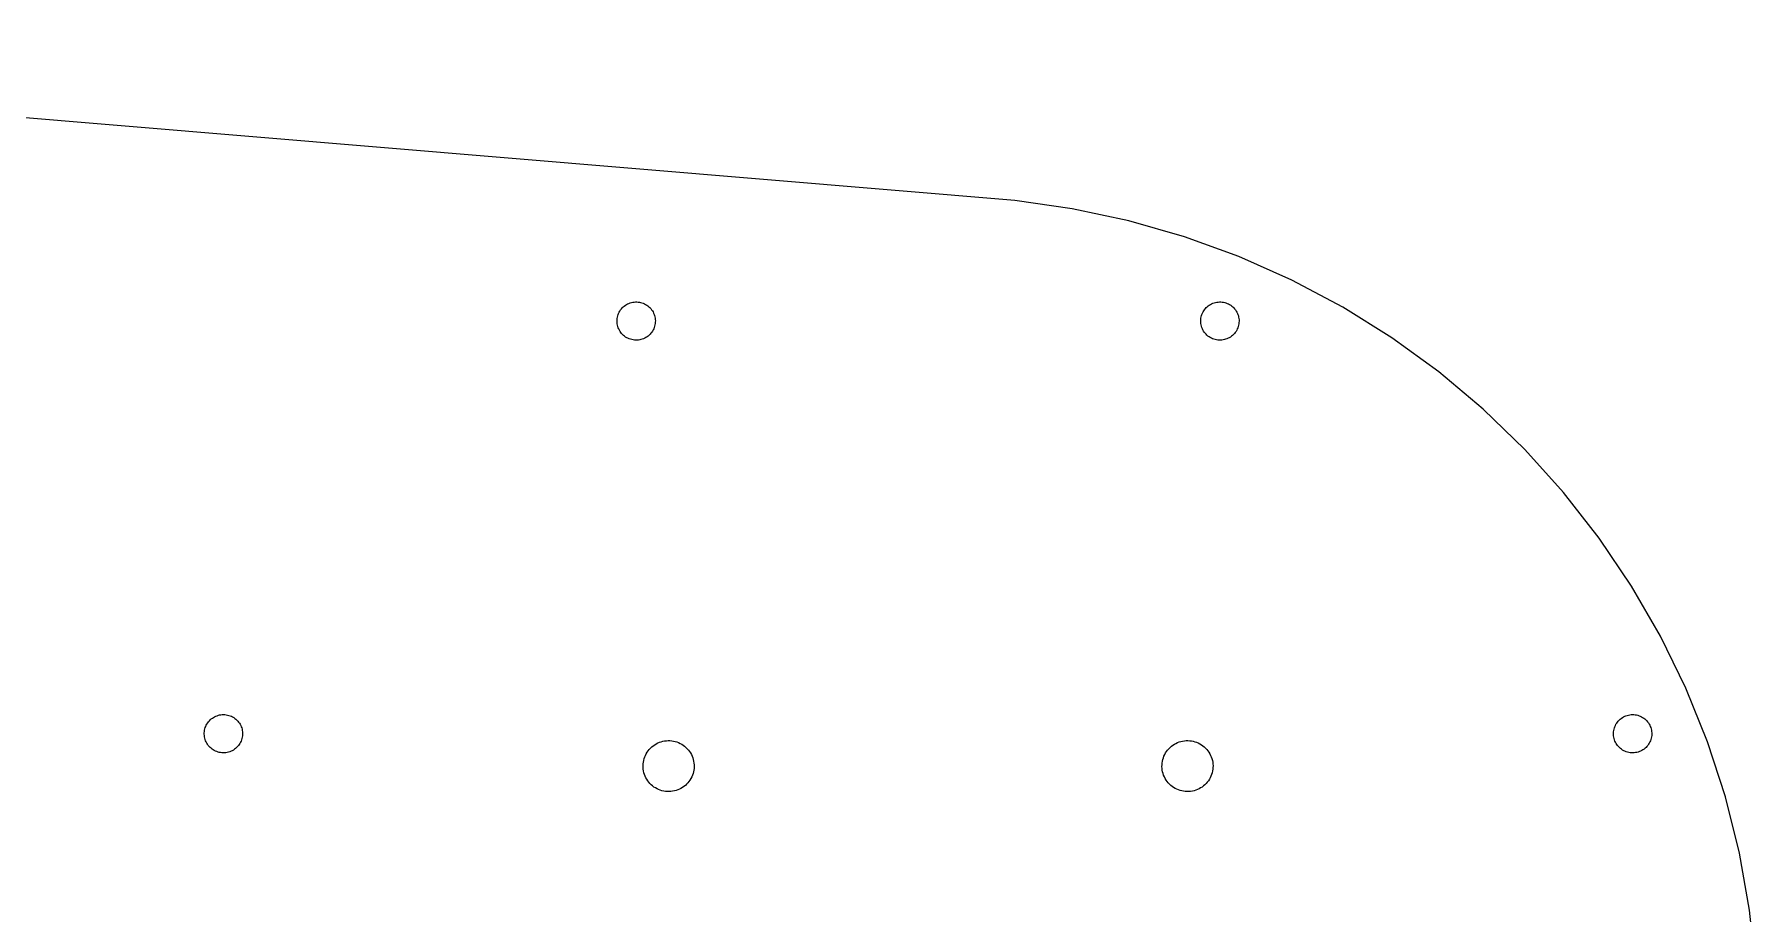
# Model space of a CAD drawing. Header units: metres. Extents: x -408 to 65, y -65 to 78.
# Drawn here: x -70 to 64.8, y 8.8 to 77.7 of the extents above; entities that cross this region are included whole.
import ezdxf

# ---------------------------------------------------------------- set-up
doc = ezdxf.new("R2010")
doc.units = ezdxf.units.M

msp = doc.modelspace()

# ---------------------------------------------------------------- linework, layer by layer
for p, q in [((6.79434, 64.6439), (-148.728, 77.6713)), ((11.2871, 64.0125), (6.79434, 64.6439)), ((15.7249, 63.0692), (11.2871, 64.0125)), ((20.0861, 61.8187), (15.7249, 63.0692)), ((24.3494, 60.2669), (20.0861, 61.8187)), ((28.4941, 58.4216), (24.3494, 60.2669)), ((32.5, 56.2916), (28.4941, 58.4216)), ((-23.344, 56.6308), (-23.2436, 56.6605)), ((-23.2436, 56.6605), (-23.1414, 56.6832)), ((-23.1414, 56.6832), (-23.0378, 56.6987)), ((-23.0378, 56.6987), (-22.9335, 56.7069)), ((-22.9335, 56.7069), (-22.8288, 56.7078)), ((-22.8288, 56.7078), (-22.7243, 56.7014)), ((-22.7243, 56.7014), (-22.6205, 56.6877)), ((-22.6205, 56.6877), (-22.5179, 56.6669)), ((-22.5179, 56.6669), (-22.417, 56.6389)), ((22.417, 56.6389), (22.5179, 56.6669)), ((22.5179, 56.6669), (22.6205, 56.6877)), ((22.6205, 56.6877), (22.7243, 56.7014)), ((22.7243, 56.7014), (22.8288, 56.7078)), ((22.8288, 56.7078), (22.9335, 56.7069)), ((22.9335, 56.7069), (23.0378, 56.6987)), ((23.0378, 56.6987), (23.1414, 56.6832)), ((23.1414, 56.6832), (23.2436, 56.6605)), ((23.2436, 56.6605), (23.344, 56.6308)), ((-24.368, 55.1952), (-24.3652, 55.2999)), ((-24.3652, 55.2999), (-24.3552, 55.4041)), ((-24.3552, 55.4041), (-24.3379, 55.5074)), ((-24.3379, 55.5074), (-24.3135, 55.6092)), ((-24.3135, 55.6092), (-24.282, 55.709)), ((-24.282, 55.709), (-24.2436, 55.8064)), ((-24.2436, 55.8064), (-24.1985, 55.9009)), ((-24.1985, 55.9009), (-24.147, 55.9921)), ((-24.147, 55.9921), (-24.0892, 56.0794)), ((-24.0892, 56.0794), (-24.0255, 56.1624)), ((-24.0255, 56.1624), (-23.9561, 56.2408)), ((-23.9561, 56.2408), (-23.8814, 56.3142)), ((-23.8814, 56.3142), (-23.8018, 56.3822)), ((-23.8018, 56.3822), (-23.7176, 56.4445)), ((-23.7176, 56.4445), (-23.6293, 56.5008)), ((-23.6293, 56.5008), (-23.5373, 56.5507)), ((-23.5373, 56.5507), (-23.4421, 56.5941)), ((-23.4421, 56.5941), (-23.344, 56.6308)), ((-22.417, 56.6389), (-22.3183, 56.6039)), ((-22.3183, 56.6039), (-22.2223, 56.5622)), ((-22.2223, 56.5622), (-22.1294, 56.5139)), ((-22.1294, 56.5139), (-22.0401, 56.4592)), ((-22.0401, 56.4592), (-21.9549, 56.3983)), ((-21.9549, 56.3983), (-21.8741, 56.3318)), ((-21.8741, 56.3318), (-21.7982, 56.2597)), ((-21.7982, 56.2597), (-21.7274, 56.1825)), ((-21.7274, 56.1825), (-21.6622, 56.1006)), ((-21.6622, 56.1006), (-21.6029, 56.0143)), ((-21.6029, 56.0143), (-21.5498, 55.9241)), ((-21.5498, 55.9241), (-21.5031, 55.8304)), ((-21.5031, 55.8304), (-21.463, 55.7336)), ((-21.463, 55.7336), (-21.4298, 55.6343)), ((-21.4298, 55.6343), (-21.4036, 55.533)), ((-21.4036, 55.533), (-21.3845, 55.43)), ((-21.3845, 55.43), (-21.3727, 55.326)), ((-21.3727, 55.326), (-21.3681, 55.2214)), ((21.3681, 55.2214), (21.3727, 55.326)), ((21.3727, 55.326), (21.3845, 55.43)), ((21.3845, 55.43), (21.4036, 55.533)), ((21.4036, 55.533), (21.4298, 55.6343)), ((21.4298, 55.6343), (21.463, 55.7336)), ((21.463, 55.7336), (21.5031, 55.8304)), ((21.5031, 55.8304), (21.5498, 55.9241)), ((21.5498, 55.9241), (21.6029, 56.0143)), ((21.6029, 56.0143), (21.6622, 56.1006)), ((21.6622, 56.1006), (21.7274, 56.1825)), ((21.7274, 56.1825), (21.7982, 56.2597)), ((21.7982, 56.2597), (21.8741, 56.3318)), ((21.8741, 56.3318), (21.9549, 56.3983)), ((21.9549, 56.3983), (22.0401, 56.4592)), ((22.0401, 56.4592), (22.1294, 56.5139)), ((22.1294, 56.5139), (22.2223, 56.5622)), ((22.2223, 56.5622), (22.3183, 56.6039)), ((22.3183, 56.6039), (22.417, 56.6389)), ((23.344, 56.6308), (23.4421, 56.5941)), ((23.4421, 56.5941), (23.5373, 56.5507)), ((23.5373, 56.5507), (23.6293, 56.5008)), ((23.6293, 56.5008), (23.7176, 56.4445)), ((23.7176, 56.4445), (23.8018, 56.3822)), ((23.8018, 56.3822), (23.8814, 56.3142)), ((23.8814, 56.3142), (23.9561, 56.2408)), ((23.9561, 56.2408), (24.0255, 56.1624)), ((24.0255, 56.1624), (24.0892, 56.0794)), ((24.0892, 56.0794), (24.147, 55.9921)), ((24.147, 55.9921), (24.1985, 55.9009)), ((24.1985, 55.9009), (24.2436, 55.8064)), ((24.2436, 55.8064), (24.282, 55.709)), ((24.282, 55.709), (24.3135, 55.6092)), ((24.3135, 55.6092), (24.3379, 55.5074)), ((24.3379, 55.5074), (24.3552, 55.4041)), ((24.3552, 55.4041), (24.3652, 55.2999)), ((24.3652, 55.2999), (24.368, 55.1952)), ((36.3475, 53.8874), (32.5, 56.2916)), ((-24.3634, 55.0906), (-24.368, 55.1952)), ((-24.3515, 54.9866), (-24.3634, 55.0906)), ((-24.3325, 54.8837), (-24.3515, 54.9866)), ((-24.3063, 54.7823), (-24.3325, 54.8837)), ((-24.273, 54.683), (-24.3063, 54.7823)), ((-24.233, 54.5863), (-24.273, 54.683)), ((-24.1862, 54.4926), (-24.233, 54.5863)), ((-24.1331, 54.4024), (-24.1862, 54.4926)), ((-24.0738, 54.3161), (-24.1331, 54.4024)), ((-24.0086, 54.2341), (-24.0738, 54.3161)), ((-23.9379, 54.157), (-24.0086, 54.2341)), ((-23.862, 54.0849), (-23.9379, 54.157)), ((-23.7812, 54.0183), (-23.862, 54.0849)), ((-23.6959, 53.9575), (-23.7812, 54.0183)), ((-23.6067, 53.9028), (-23.6959, 53.9575)), ((-22.0184, 53.9721), (-22.1067, 53.9159)), ((-21.9343, 54.0344), (-22.0184, 53.9721)), ((-21.8546, 54.1024), (-21.9343, 54.0344)), ((-21.78, 54.1758), (-21.8546, 54.1024)), ((-21.7106, 54.2542), (-21.78, 54.1758)), ((-21.6469, 54.3373), (-21.7106, 54.2542)), ((-21.5891, 54.4246), (-21.6469, 54.3373)), ((-21.5375, 54.5157), (-21.5891, 54.4246)), ((-21.4924, 54.6102), (-21.5375, 54.5157)), ((-21.4541, 54.7076), (-21.4924, 54.6102)), ((-21.4226, 54.8075), (-21.4541, 54.7076)), ((-21.3981, 54.9093), (-21.4226, 54.8075)), ((-21.3809, 55.0125), (-21.3981, 54.9093)), ((-21.3708, 55.1167), (-21.3809, 55.0125)), ((-21.3681, 55.2214), (-21.3708, 55.1167)), ((21.3708, 55.1167), (21.3681, 55.2214)), ((21.3809, 55.0125), (21.3708, 55.1167)), ((21.3981, 54.9093), (21.3809, 55.0125)), ((21.4226, 54.8075), (21.3981, 54.9093)), ((21.4541, 54.7076), (21.4226, 54.8075)), ((21.4924, 54.6102), (21.4541, 54.7076)), ((21.5375, 54.5157), (21.4924, 54.6102)), ((21.5891, 54.4246), (21.5375, 54.5157)), ((21.6469, 54.3373), (21.5891, 54.4246)), ((21.7106, 54.2542), (21.6469, 54.3373)), ((21.78, 54.1758), (21.7106, 54.2542)), ((21.8546, 54.1024), (21.78, 54.1758)), ((21.9343, 54.0344), (21.8546, 54.1024)), ((22.0184, 53.9721), (21.9343, 54.0344)), ((22.1067, 53.9159), (22.0184, 53.9721)), ((23.6959, 53.9575), (23.6067, 53.9028)), ((23.7812, 54.0183), (23.6959, 53.9575)), ((23.862, 54.0849), (23.7812, 54.0183)), ((23.9379, 54.157), (23.862, 54.0849)), ((24.0086, 54.2341), (23.9379, 54.157)), ((24.0738, 54.3161), (24.0086, 54.2341)), ((24.1331, 54.4024), (24.0738, 54.3161)), ((24.1862, 54.4926), (24.1331, 54.4024)), ((24.233, 54.5863), (24.1862, 54.4926)), ((24.273, 54.683), (24.233, 54.5863)), ((24.3063, 54.7823), (24.273, 54.683)), ((24.3325, 54.8837), (24.3063, 54.7823)), ((24.3515, 54.9866), (24.3325, 54.8837)), ((24.3634, 55.0906), (24.3515, 54.9866)), ((24.368, 55.1952), (24.3634, 55.0906)), ((-23.5138, 53.8544), (-23.6067, 53.9028)), ((-23.4178, 53.8127), (-23.5138, 53.8544)), ((-23.3191, 53.7777), (-23.4178, 53.8127)), ((-23.2182, 53.7498), (-23.3191, 53.7777)), ((-23.1156, 53.7289), (-23.2182, 53.7498)), ((-23.0118, 53.7152), (-23.1156, 53.7289)), ((-22.9073, 53.7088), (-23.0118, 53.7152)), ((-22.8026, 53.7097), (-22.9073, 53.7088)), ((-22.6982, 53.718), (-22.8026, 53.7097)), ((-22.5947, 53.7334), (-22.6982, 53.718)), ((-22.4925, 53.7561), (-22.5947, 53.7334)), ((-22.3921, 53.7858), (-22.4925, 53.7561)), ((-22.294, 53.8225), (-22.3921, 53.7858)), ((-22.1987, 53.8659), (-22.294, 53.8225)), ((-22.1067, 53.9159), (-22.1987, 53.8659)), ((22.1987, 53.8659), (22.1067, 53.9159)), ((22.294, 53.8225), (22.1987, 53.8659)), ((22.3921, 53.7858), (22.294, 53.8225)), ((22.4925, 53.7561), (22.3921, 53.7858)), ((22.5947, 53.7334), (22.4925, 53.7561)), ((22.6982, 53.718), (22.5947, 53.7334)), ((22.8026, 53.7097), (22.6982, 53.718)), ((22.9073, 53.7088), (22.8026, 53.7097)), ((23.0118, 53.7152), (22.9073, 53.7088)), ((23.1156, 53.7289), (23.0118, 53.7152)), ((23.2182, 53.7498), (23.1156, 53.7289)), ((23.3191, 53.7777), (23.2182, 53.7498)), ((23.4178, 53.8127), (23.3191, 53.7777)), ((23.5138, 53.8544), (23.4178, 53.8127)), ((23.6067, 53.9028), (23.5138, 53.8544)), ((40.018, 51.2207), (36.3475, 53.8874)), ((43.4935, 48.3044), (40.018, 51.2207)), ((46.7571, 45.1528), (43.4935, 48.3044)), ((49.7929, 41.7812), (46.7571, 45.1528)), ((52.5861, 38.206), (49.7929, 41.7812)), ((55.1231, 34.4447), (52.5861, 38.206)), ((57.3916, 30.5156), (55.1231, 34.4447)), ((59.3804, 26.4379), (57.3916, 30.5156)), ((61.08, 22.2313), (59.3804, 26.4379)), ((-55.8064, 24.2436), (-55.709, 24.282)), ((-55.709, 24.282), (-55.6092, 24.3135)), ((-55.6092, 24.3135), (-55.5074, 24.3379)), ((-55.5074, 24.3379), (-55.4041, 24.3552)), ((-55.4041, 24.3552), (-55.2999, 24.3652)), ((-55.2999, 24.3652), (-55.1952, 24.368)), ((-55.1952, 24.368), (-55.0906, 24.3634)), ((-55.0906, 24.3634), (-54.9866, 24.3515)), ((-54.9866, 24.3515), (-54.8837, 24.3325)), ((-54.8837, 24.3325), (-54.7823, 24.3063)), ((-54.7823, 24.3063), (-54.683, 24.273)), ((54.683, 24.273), (54.7823, 24.3063)), ((54.7823, 24.3063), (54.8837, 24.3325)), ((54.8837, 24.3325), (54.9866, 24.3515)), ((54.9866, 24.3515), (55.0906, 24.3634)), ((55.0906, 24.3634), (55.1952, 24.368)), ((55.1952, 24.368), (55.2999, 24.3652)), ((55.2999, 24.3652), (55.4041, 24.3552)), ((55.4041, 24.3552), (55.5074, 24.3379)), ((55.5074, 24.3379), (55.6092, 24.3135)), ((55.6092, 24.3135), (55.709, 24.282)), ((55.709, 24.282), (55.8064, 24.2436)), ((-56.7078, 22.8288), (-56.7069, 22.9335)), ((-56.7069, 22.9335), (-56.6987, 23.0378)), ((-56.6987, 23.0378), (-56.6832, 23.1414)), ((-56.6832, 23.1414), (-56.6605, 23.2436)), ((-56.6605, 23.2436), (-56.6308, 23.344)), ((-56.6308, 23.344), (-56.5941, 23.4421)), ((-56.5941, 23.4421), (-56.5507, 23.5373)), ((-56.5507, 23.5373), (-56.5008, 23.6293)), ((-56.5008, 23.6293), (-56.4445, 23.7176)), ((-56.4445, 23.7176), (-56.3822, 23.8018)), ((-56.3822, 23.8018), (-56.3142, 23.8814)), ((-56.3142, 23.8814), (-56.2408, 23.9561)), ((-56.2408, 23.9561), (-56.1624, 24.0255)), ((-56.1624, 24.0255), (-56.0794, 24.0892)), ((-56.0794, 24.0892), (-55.9921, 24.147)), ((-55.9921, 24.147), (-55.9009, 24.1985)), ((-55.9009, 24.1985), (-55.8064, 24.2436)), ((-54.683, 24.273), (-54.5863, 24.233)), ((-54.5863, 24.233), (-54.4926, 24.1862)), ((-54.4926, 24.1862), (-54.4024, 24.1331)), ((-54.4024, 24.1331), (-54.3161, 24.0738)), ((-54.3161, 24.0738), (-54.2341, 24.0086)), ((-54.2341, 24.0086), (-54.157, 23.9379)), ((-54.157, 23.9379), (-54.0849, 23.862)), ((-54.0849, 23.862), (-54.0183, 23.7812)), ((-54.0183, 23.7812), (-53.9575, 23.6959)), ((-53.9575, 23.6959), (-53.9028, 23.6067)), ((-53.9028, 23.6067), (-53.8544, 23.5138)), ((-53.8544, 23.5138), (-53.8127, 23.4178)), ((-53.8127, 23.4178), (-53.7777, 23.3191)), ((-53.7777, 23.3191), (-53.7498, 23.2182)), ((-53.7498, 23.2182), (-53.7289, 23.1156)), ((-53.7289, 23.1156), (-53.7152, 23.0118)), ((-53.7152, 23.0118), (-53.7088, 22.9073)), ((53.7088, 22.9073), (53.7152, 23.0118)), ((53.7152, 23.0118), (53.7289, 23.1156)), ((53.7289, 23.1156), (53.7498, 23.2182)), ((53.7498, 23.2182), (53.7777, 23.3191)), ((53.7777, 23.3191), (53.8127, 23.4178)), ((53.8127, 23.4178), (53.8544, 23.5138)), ((53.8544, 23.5138), (53.9028, 23.6067)), ((53.9028, 23.6067), (53.9575, 23.6959)), ((53.9575, 23.6959), (54.0183, 23.7812)), ((54.0183, 23.7812), (54.0849, 23.862)), ((54.0849, 23.862), (54.157, 23.9379)), ((54.157, 23.9379), (54.2341, 24.0086)), ((54.2341, 24.0086), (54.3161, 24.0738)), ((54.3161, 24.0738), (54.4024, 24.1331)), ((54.4024, 24.1331), (54.4926, 24.1862)), ((54.4926, 24.1862), (54.5863, 24.233)), ((54.5863, 24.233), (54.683, 24.273)), ((55.8064, 24.2436), (55.9009, 24.1985)), ((55.9009, 24.1985), (55.9921, 24.147)), ((55.9921, 24.147), (56.0794, 24.0892)), ((56.0794, 24.0892), (56.1624, 24.0255)), ((56.1624, 24.0255), (56.2408, 23.9561)), ((56.2408, 23.9561), (56.3142, 23.8814)), ((56.3142, 23.8814), (56.3822, 23.8018)), ((56.3822, 23.8018), (56.4445, 23.7176)), ((56.4445, 23.7176), (56.5008, 23.6293)), ((56.5008, 23.6293), (56.5507, 23.5373)), ((56.5507, 23.5373), (56.5941, 23.4421)), ((56.5941, 23.4421), (56.6308, 23.344)), ((56.6308, 23.344), (56.6605, 23.2436)), ((56.6605, 23.2436), (56.6832, 23.1414)), ((56.6832, 23.1414), (56.6987, 23.0378)), ((56.6987, 23.0378), (56.7069, 22.9335)), ((56.7069, 22.9335), (56.7078, 22.8288)), ((-56.7014, 22.7243), (-56.7078, 22.8288)), ((-56.6877, 22.6205), (-56.7014, 22.7243)), ((-56.6669, 22.5179), (-56.6877, 22.6205)), ((-56.6389, 22.417), (-56.6669, 22.5179)), ((-56.6039, 22.3183), (-56.6389, 22.417)), ((-56.5622, 22.2223), (-56.6039, 22.3183)), ((-56.5139, 22.1294), (-56.5622, 22.2223)), ((-56.4592, 22.0401), (-56.5139, 22.1294)), ((-56.3983, 21.9549), (-56.4592, 22.0401)), ((-56.3318, 21.8741), (-56.3983, 21.9549)), ((-56.2597, 21.7982), (-56.3318, 21.8741)), ((-56.1825, 21.7274), (-56.2597, 21.7982)), ((-56.1006, 21.6622), (-56.1825, 21.7274)), ((-56.0143, 21.6029), (-56.1006, 21.6622)), ((-55.9241, 21.5498), (-56.0143, 21.6029)), ((-54.4246, 21.5891), (-54.5157, 21.5375)), ((-54.3373, 21.6469), (-54.4246, 21.5891)), ((-54.2542, 21.7106), (-54.3373, 21.6469)), ((-54.1758, 21.78), (-54.2542, 21.7106)), ((-54.1024, 21.8546), (-54.1758, 21.78)), ((-54.0344, 21.9343), (-54.1024, 21.8546)), ((-53.9721, 22.0184), (-54.0344, 21.9343)), ((-53.9159, 22.1067), (-53.9721, 22.0184)), ((-53.8659, 22.1987), (-53.9159, 22.1067)), ((-53.8225, 22.294), (-53.8659, 22.1987)), ((-53.7858, 22.3921), (-53.8225, 22.294)), ((-53.7561, 22.4925), (-53.7858, 22.3921)), ((-53.7334, 22.5947), (-53.7561, 22.4925)), ((-53.718, 22.6982), (-53.7334, 22.5947)), ((-53.7097, 22.8026), (-53.718, 22.6982)), ((-53.7088, 22.9073), (-53.7097, 22.8026)), ((-21.9266, 21.5329), (-21.8387, 21.6414)), ((-21.8387, 21.6414), (-21.7435, 21.7435)), ((-21.7435, 21.7435), (-21.6414, 21.8387)), ((-21.6414, 21.8387), (-21.5329, 21.9266)), ((-21.5329, 21.9266), (-21.4186, 22.0067)), ((-21.4186, 22.0067), (-21.2989, 22.0786)), ((-21.2989, 22.0786), (-21.1745, 22.1419)), ((-21.1745, 22.1419), (-21.0461, 22.1965)), ((-21.0461, 22.1965), (-20.9141, 22.2419)), ((-20.9141, 22.2419), (-20.7792, 22.278)), ((-20.7792, 22.278), (-20.6422, 22.3047)), ((-20.6422, 22.3047), (-20.5036, 22.3217)), ((-20.5036, 22.3217), (-20.3642, 22.329)), ((-20.3642, 22.329), (-20.2246, 22.3266)), ((-20.2246, 22.3266), (-20.0856, 22.3144)), ((-20.0856, 22.3144), (-19.9477, 22.2926)), ((-19.9477, 22.2926), (-19.8117, 22.2612)), ((-19.8117, 22.2612), (-19.6782, 22.2204)), ((-19.6782, 22.2204), (-19.5479, 22.1703)), ((-19.5479, 22.1703), (-19.4213, 22.1113)), ((-19.4213, 22.1113), (-19.2992, 22.0436)), ((-19.2992, 22.0436), (-19.1822, 21.9676)), ((-19.1822, 21.9676), (-19.0707, 21.8836)), ((-19.0707, 21.8836), (-18.9653, 21.792)), ((-18.9653, 21.792), (-18.8666, 21.6933)), ((-18.8666, 21.6933), (-18.775, 21.588)), ((-18.775, 21.588), (-18.691, 21.4765)), ((18.691, 21.4765), (18.775, 21.588)), ((18.775, 21.588), (18.8666, 21.6933)), ((18.8666, 21.6933), (18.9653, 21.792)), ((18.9653, 21.792), (19.0707, 21.8836)), ((19.0707, 21.8836), (19.1822, 21.9676)), ((19.1822, 21.9676), (19.2992, 22.0436)), ((19.2992, 22.0436), (19.4213, 22.1113)), ((19.4213, 22.1113), (19.5479, 22.1703)), ((19.5479, 22.1703), (19.6782, 22.2204)), ((19.6782, 22.2204), (19.8117, 22.2612)), ((19.8117, 22.2612), (19.9477, 22.2926)), ((19.9477, 22.2926), (20.0856, 22.3144)), ((20.0856, 22.3144), (20.2246, 22.3266)), ((20.2246, 22.3266), (20.3642, 22.329)), ((20.3642, 22.329), (20.5036, 22.3217)), ((20.5036, 22.3217), (20.6422, 22.3047)), ((20.6422, 22.3047), (20.7792, 22.278)), ((20.7792, 22.278), (20.9141, 22.2419)), ((20.9141, 22.2419), (21.0461, 22.1965)), ((21.0461, 22.1965), (21.1745, 22.1419)), ((21.1745, 22.1419), (21.2989, 22.0786)), ((21.2989, 22.0786), (21.4186, 22.0067)), ((21.4186, 22.0067), (21.5329, 21.9266)), ((21.5329, 21.9266), (21.6414, 21.8387)), ((21.6414, 21.8387), (21.7435, 21.7435)), ((21.7435, 21.7435), (21.8387, 21.6414)), ((21.8387, 21.6414), (21.9266, 21.5329)), ((53.7097, 22.8026), (53.7088, 22.9073)), ((53.718, 22.6982), (53.7097, 22.8026)), ((53.7334, 22.5947), (53.718, 22.6982)), ((53.7561, 22.4925), (53.7334, 22.5947)), ((53.7858, 22.3921), (53.7561, 22.4925)), ((53.8225, 22.294), (53.7858, 22.3921)), ((53.8659, 22.1987), (53.8225, 22.294)), ((53.9159, 22.1067), (53.8659, 22.1987)), ((53.9721, 22.0184), (53.9159, 22.1067)), ((54.0344, 21.9343), (53.9721, 22.0184)), ((54.1024, 21.8546), (54.0344, 21.9343)), ((54.1758, 21.78), (54.1024, 21.8546)), ((54.2542, 21.7106), (54.1758, 21.78)), ((54.3373, 21.6469), (54.2542, 21.7106)), ((54.4246, 21.5891), (54.3373, 21.6469)), ((54.5157, 21.5375), (54.4246, 21.5891)), ((56.0143, 21.6029), (55.9241, 21.5498)), ((56.1006, 21.6622), (56.0143, 21.6029)), ((56.1825, 21.7274), (56.1006, 21.6622)), ((56.2597, 21.7982), (56.1825, 21.7274)), ((56.3318, 21.8741), (56.2597, 21.7982)), ((56.3983, 21.9549), (56.3318, 21.8741)), ((56.4592, 22.0401), (56.3983, 21.9549)), ((56.5139, 22.1294), (56.4592, 22.0401)), ((56.5622, 22.2223), (56.5139, 22.1294)), ((56.6039, 22.3183), (56.5622, 22.2223)), ((56.6389, 22.417), (56.6039, 22.3183)), ((56.6669, 22.5179), (56.6389, 22.417)), ((56.6877, 22.6205), (56.6669, 22.5179)), ((56.7014, 22.7243), (56.6877, 22.6205)), ((56.7078, 22.8288), (56.7014, 22.7243)), ((62.482, 17.9164), (61.08, 22.2313)), ((-55.8304, 21.5031), (-55.9241, 21.5498)), ((-55.7336, 21.463), (-55.8304, 21.5031)), ((-55.6343, 21.4298), (-55.7336, 21.463)), ((-55.533, 21.4036), (-55.6343, 21.4298)), ((-55.43, 21.3845), (-55.533, 21.4036)), ((-55.326, 21.3727), (-55.43, 21.3845)), ((-55.2214, 21.3681), (-55.326, 21.3727)), ((-55.1167, 21.3708), (-55.2214, 21.3681)), ((-55.0125, 21.3809), (-55.1167, 21.3708)), ((-54.9093, 21.3981), (-55.0125, 21.3809)), ((-54.8075, 21.4226), (-54.9093, 21.3981)), ((-54.7076, 21.4541), (-54.8075, 21.4226)), ((-54.6102, 21.4924), (-54.7076, 21.4541)), ((-54.5157, 21.5375), (-54.6102, 21.4924)), ((-22.329, 20.3642), (-22.3217, 20.5036)), ((-22.3266, 20.2246), (-22.329, 20.3642)), ((-22.3217, 20.5036), (-22.3047, 20.6422)), ((-22.3047, 20.6422), (-22.278, 20.7792)), ((-22.278, 20.7792), (-22.2419, 20.9141)), ((-22.2419, 20.9141), (-22.1965, 21.0461)), ((-22.1965, 21.0461), (-22.1419, 21.1745)), ((-22.1419, 21.1745), (-22.0786, 21.2989)), ((-22.0786, 21.2989), (-22.0067, 21.4186)), ((-22.0067, 21.4186), (-21.9266, 21.5329)), ((-18.691, 21.4765), (-18.615, 21.3594)), ((-18.615, 21.3594), (-18.5473, 21.2373)), ((-18.5473, 21.2373), (-18.4883, 21.1108)), ((-18.4883, 21.1108), (-18.4383, 20.9805)), ((-18.4383, 20.9805), (-18.3975, 20.847)), ((-18.3975, 20.847), (-18.3661, 20.7109)), ((-18.3661, 20.7109), (-18.3442, 20.573)), ((-18.3442, 20.573), (-18.332, 20.434)), ((-18.3296, 20.2944), (-18.3369, 20.155)), ((-18.332, 20.434), (-18.3296, 20.2944)), ((18.3296, 20.2944), (18.332, 20.434)), ((18.3369, 20.155), (18.3296, 20.2944)), ((18.332, 20.434), (18.3442, 20.573)), ((18.3442, 20.573), (18.3661, 20.7109)), ((18.3661, 20.7109), (18.3975, 20.847)), ((18.3975, 20.847), (18.4383, 20.9805)), ((18.4383, 20.9805), (18.4883, 21.1108)), ((18.4883, 21.1108), (18.5473, 21.2373)), ((18.5473, 21.2373), (18.615, 21.3594)), ((18.615, 21.3594), (18.691, 21.4765)), ((21.9266, 21.5329), (22.0067, 21.4186)), ((22.0067, 21.4186), (22.0786, 21.2989)), ((22.0786, 21.2989), (22.1419, 21.1745)), ((22.1419, 21.1745), (22.1965, 21.0461)), ((22.1965, 21.0461), (22.2419, 20.9141)), ((22.2419, 20.9141), (22.278, 20.7792)), ((22.278, 20.7792), (22.3047, 20.6422)), ((22.3047, 20.6422), (22.3217, 20.5036)), ((22.3217, 20.5036), (22.329, 20.3642)), ((22.329, 20.3642), (22.3266, 20.2246)), ((54.6102, 21.4924), (54.5157, 21.5375)), ((54.7076, 21.4541), (54.6102, 21.4924)), ((54.8075, 21.4226), (54.7076, 21.4541)), ((54.9093, 21.3981), (54.8075, 21.4226)), ((55.0125, 21.3809), (54.9093, 21.3981)), ((55.1167, 21.3708), (55.0125, 21.3809)), ((55.2214, 21.3681), (55.1167, 21.3708)), ((55.326, 21.3727), (55.2214, 21.3681)), ((55.43, 21.3845), (55.326, 21.3727)), ((55.533, 21.4036), (55.43, 21.3845)), ((55.6343, 21.4298), (55.533, 21.4036)), ((55.7336, 21.463), (55.6343, 21.4298)), ((55.8304, 21.5031), (55.7336, 21.463)), ((55.9241, 21.5498), (55.8304, 21.5031)), ((-22.3144, 20.0856), (-22.3266, 20.2246)), ((-22.2926, 19.9477), (-22.3144, 20.0856)), ((-22.2612, 19.8117), (-22.2926, 19.9477)), ((-22.2204, 19.6782), (-22.2612, 19.8117)), ((-22.1703, 19.5479), (-22.2204, 19.6782)), ((-22.1113, 19.4213), (-22.1703, 19.5479)), ((-22.0436, 19.2992), (-22.1113, 19.4213)), ((-21.9676, 19.1822), (-22.0436, 19.2992)), ((-21.8836, 19.0707), (-21.9676, 19.1822)), ((-21.792, 18.9653), (-21.8836, 19.0707)), ((-21.6933, 18.8666), (-21.792, 18.9653)), ((-18.9151, 18.9151), (-19.0172, 18.8199)), ((-18.8199, 19.0172), (-18.9151, 18.9151)), ((-18.732, 19.1257), (-18.8199, 19.0172)), ((-18.652, 19.24), (-18.732, 19.1257)), ((-18.5801, 19.3597), (-18.652, 19.24)), ((-18.5167, 19.4841), (-18.5801, 19.3597)), ((-18.4622, 19.6126), (-18.5167, 19.4841)), ((-18.4167, 19.7446), (-18.4622, 19.6126)), ((-18.3806, 19.8794), (-18.4167, 19.7446)), ((-18.3539, 20.0164), (-18.3806, 19.8794)), ((-18.3369, 20.155), (-18.3539, 20.0164)), ((18.3539, 20.0164), (18.3369, 20.155)), ((18.3806, 19.8794), (18.3539, 20.0164)), ((18.4167, 19.7446), (18.3806, 19.8794)), ((18.4622, 19.6126), (18.4167, 19.7446)), ((18.5167, 19.4841), (18.4622, 19.6126)), ((18.5801, 19.3597), (18.5167, 19.4841)), ((18.652, 19.24), (18.5801, 19.3597)), ((18.732, 19.1257), (18.652, 19.24)), ((18.8199, 19.0172), (18.732, 19.1257)), ((18.9151, 18.9151), (18.8199, 19.0172)), ((19.0172, 18.8199), (18.9151, 18.9151)), ((21.792, 18.9653), (21.6933, 18.8666)), ((21.8836, 19.0707), (21.792, 18.9653)), ((21.9676, 19.1822), (21.8836, 19.0707)), ((22.0436, 19.2992), (21.9676, 19.1822)), ((22.1113, 19.4213), (22.0436, 19.2992)), ((22.1703, 19.5479), (22.1113, 19.4213)), ((22.2204, 19.6782), (22.1703, 19.5479)), ((22.2612, 19.8117), (22.2204, 19.6782)), ((22.2926, 19.9477), (22.2612, 19.8117)), ((22.3144, 20.0856), (22.2926, 19.9477)), ((22.3266, 20.2246), (22.3144, 20.0856)), ((-21.588, 18.775), (-21.6933, 18.8666)), ((-21.4765, 18.691), (-21.588, 18.775)), ((-21.3594, 18.615), (-21.4765, 18.691)), ((-21.2373, 18.5473), (-21.3594, 18.615)), ((-21.1108, 18.4883), (-21.2373, 18.5473)), ((-20.9805, 18.4383), (-21.1108, 18.4883)), ((-20.847, 18.3975), (-20.9805, 18.4383)), ((-20.7109, 18.3661), (-20.847, 18.3975)), ((-20.573, 18.3442), (-20.7109, 18.3661)), ((-20.434, 18.332), (-20.573, 18.3442)), ((-20.2944, 18.3296), (-20.434, 18.332)), ((-20.155, 18.3369), (-20.2944, 18.3296)), ((-20.0164, 18.3539), (-20.155, 18.3369)), ((-19.8794, 18.3806), (-20.0164, 18.3539)), ((-19.7446, 18.4167), (-19.8794, 18.3806)), ((-19.6126, 18.4622), (-19.7446, 18.4167)), ((-19.4841, 18.5167), (-19.6126, 18.4622)), ((-19.3597, 18.5801), (-19.4841, 18.5167)), ((-19.24, 18.652), (-19.3597, 18.5801)), ((-19.1257, 18.732), (-19.24, 18.652)), ((-19.0172, 18.8199), (-19.1257, 18.732)), ((19.1257, 18.732), (19.0172, 18.8199)), ((19.24, 18.652), (19.1257, 18.732)), ((19.3597, 18.5801), (19.24, 18.652)), ((19.4841, 18.5167), (19.3597, 18.5801)), ((19.6126, 18.4622), (19.4841, 18.5167)), ((19.7446, 18.4167), (19.6126, 18.4622)), ((19.8794, 18.3806), (19.7446, 18.4167)), ((20.0164, 18.3539), (19.8794, 18.3806)), ((20.155, 18.3369), (20.0164, 18.3539)), ((20.2944, 18.3296), (20.155, 18.3369)), ((20.434, 18.332), (20.2944, 18.3296)), ((20.573, 18.3442), (20.434, 18.332)), ((20.7109, 18.3661), (20.573, 18.3442)), ((20.847, 18.3975), (20.7109, 18.3661)), ((20.9805, 18.4383), (20.847, 18.3975)), ((21.1108, 18.4883), (20.9805, 18.4383)), ((21.2373, 18.5473), (21.1108, 18.4883)), ((21.3594, 18.615), (21.2373, 18.5473)), ((21.4765, 18.691), (21.3594, 18.615)), ((21.588, 18.775), (21.4765, 18.691)), ((21.6933, 18.8666), (21.588, 18.775)), ((63.5796, 13.5143), (62.482, 17.9164)), ((64.3674, 9.04625), (63.5796, 13.5143)), ((64.8417, 4.53416), (64.3674, 9.04625))]:
    msp.add_line(p, q)

doc.saveas('drawing.dxf')
